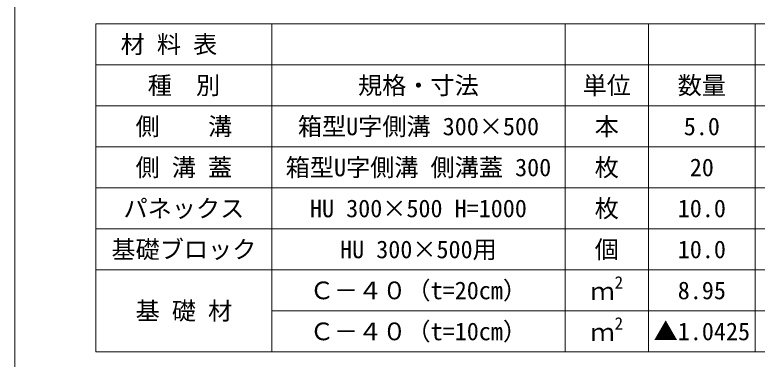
# Model space of a CAD drawing. Units: millimetres at full size; details may follow other scales. Extents: x 187207 to 255567, y 882048 to 905686.
# Drawn here: x 212197 to 213729, y 892363 to 893075 of the extents above; entities that cross this region are included whole.
import ezdxf
from ezdxf.enums import TextEntityAlignment as Align

# ---------------------------------------------------------------- set-up
doc = ezdxf.new("R2010")
doc.units = ezdxf.units.MM
doc.header["$LTSCALE"] = 20
for name, color, linetype, lineweight in [('Defpoints_3', 8, 'Continuous', 0), ('図枠', 5, 'Continuous', 13), ('寸法・材料表', 7, 'Continuous', 13)]:
    doc.layers.add(name, color=color, linetype=linetype, lineweight=lineweight)
doc.styles.add('ＭＳ ゴシック', font='')
doc.styles.get('ＭＳ ゴシック').set_extended_font_data('MS Gothic')

msp = doc.modelspace()

# ---------------------------------------------------------------- linework, layer by layer
at = {"layer": 'Defpoints_3'}
for p, q in [((212364.72, 893056.41), (214330.03, 893056.41)), ((212364.72, 893056.41), (212364.72, 892971.23)), ((212727.72, 893056.41), (212727.72, 892971.23)), ((213332.72, 893056.41), (213332.72, 892971.23)), ((213505.03, 893056.41), (213505.03, 892971.23)), ((213725.03, 893056.41), (213725.03, 892971.23))]:
    msp.add_line(p, q, dxfattribs=at)
at = {"layer": '図枠'}
msp.add_line((212197.37, 904948.33), (212197.37, 882048.33), dxfattribs=at)
at = {"layer": '寸法・材料表'}
for p, q in [((212364.72, 892971.23), (214330.03, 892971.23)), ((212364.72, 892971.23), (212364.72, 892378.33)), ((212727.72, 892971.23), (212727.72, 892378.33)), ((213332.72, 892971.23), (213332.72, 892378.33)), ((213505.03, 892971.23), (213505.03, 892378.33)), ((213725.03, 892971.23), (213725.03, 892378.33)), ((212364.72, 892886.53), (214330.03, 892886.53)), ((212364.72, 892801.83), (214330.03, 892801.83)), ((212364.72, 892717.13), (214330.03, 892717.13)), ((212364.72, 892632.43), (214330.03, 892632.43)), ((212364.72, 892547.73), (214330.03, 892547.73)), ((212727.72, 892463.03), (214330.03, 892463.03)), ((212364.72, 892378.33), (214330.03, 892378.33))]:
    msp.add_line(p, q, dxfattribs=at)

# ---------------------------------------------------------------- texts
at = {"layer": '寸法・材料表', "style": 'ＭＳ ゴシック'}
msp.add_text('\u3000材 料 表', height=36.55, dxfattribs=at).set_placement((212365.88, 893013.82), align=Align.MIDDLE_LEFT)
for s, p in [('種\u3000別', (212546.22, 892928.88)), ('規格・寸法', (213030.22, 892928.88)), ('単位', (213418.87, 892928.88)), ('数量', (213615.03, 892928.88)), ('側\u3000\u3000溝', (212546.22, 892844.18)), ('箱型U字側溝 300×500', (213030.22, 892844.18)), ('本', (213418.87, 892844.18)), ('5.0', (213615.03, 892844.18)), ('側 溝 蓋', (212546.22, 892759.48)), ('箱型U字側溝 側溝蓋 300', (213030.22, 892759.48)), ('枚', (213418.87, 892759.48)), ('20', (213615.03, 892759.48)), ('パネックス', (212546.22, 892674.78)), ('HU 300×500 H=1000', (213030.22, 892674.78)), ('枚', (213418.87, 892674.78)), ('10.0', (213615.03, 892674.78)), ('基礎ブロック', (212546.22, 892590.08)), ('HU 300×500用', (213030.22, 892590.08)), ('個', (213418.87, 892590.08)), ('10.0', (213615.03, 892590.08)), ('Ｃ－４０（t=20cm）', (213030.22, 892505.38)), ('8.95', (213615.03, 892505.38)), ('基 礎 材', (212546.22, 892463.03)), ('Ｃ－４０（t=10cm）', (213030.22, 892420.68)), ('▲1.0425', (213615.03, 892420.68))]:
    msp.add_text(s, height=36.55, dxfattribs=at).set_placement(p, align=Align.MIDDLE_CENTER)
for s, height, p in [('2', 25.59, (213435.08, 892501.41)), ('ｍ', 36.55, (213385.22, 892474.46)), ('2', 25.59, (213435.08, 892416.71)), ('ｍ', 36.55, (213385.22, 892389.76))]:
    msp.add_text(s, height=height, dxfattribs=at).set_placement(p, align=Align.BOTTOM_LEFT)

doc.saveas('drawing.dxf')
